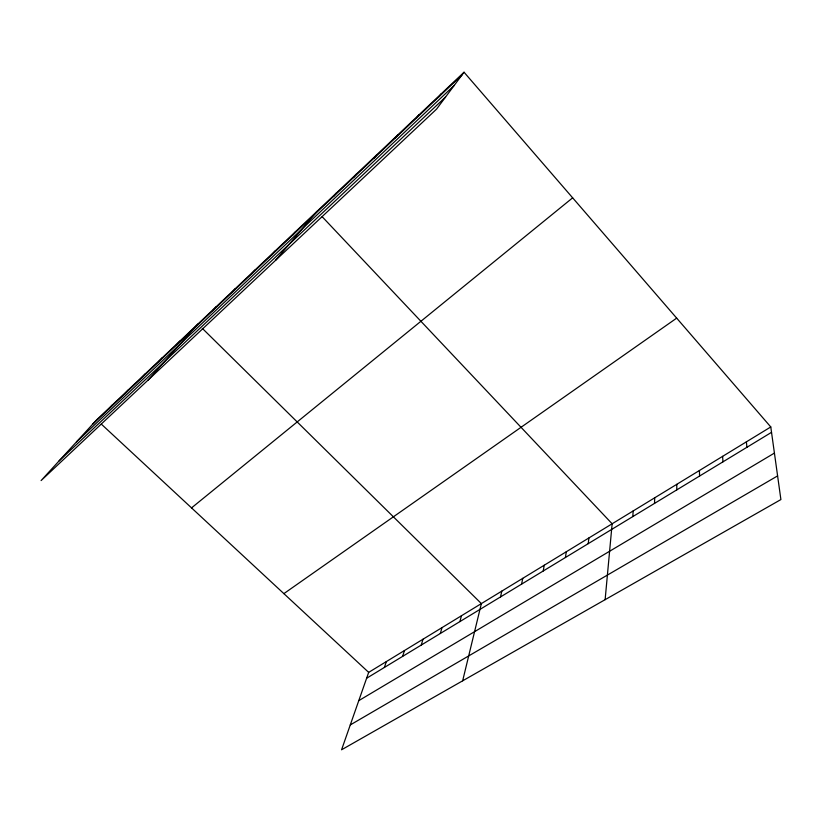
<?xml version="1.0" encoding="UTF-8"?>
<svg xmlns="http://www.w3.org/2000/svg" width="822" height="822" viewBox="0 0 822 822"><rect width="100%" height="100%" fill="white"/><g stroke="black" fill="none" stroke-linecap="round" stroke-linejoin="round"><path stroke-width="1.23" d="M676.773 489.891L676.804 484.312M654.518 503.403L654.723 497.783M632.806 516.586L633.176 510.935M605.126 599.67L612.143 523.778L322.173 216.72M588.213 543.671L588.912 537.958M565.433 557.511L566.286 551.768M543.229 570.982L544.236 565.228M521.6 584.123L522.751 578.339M500.516 596.926L501.8 591.121M462.652 680.822L481.373 603.595L202.335 328.389M459.909 621.586L461.44 615.76M440.345 633.474L441.989 627.628M421.244 645.064L423.001 639.218M402.605 656.388L404.465 650.531M384.398 667.443L386.361 661.576M770.779 426.957L368.677 672.375L341.572 749.777L780.9 499.56L770.779 426.957L464.04 72.223L96.677 419.816L41.1 480.572L436.574 109.11L464.04 72.223M439.071 96.636L441.27 93.77M416.764 117.731L419.128 114.72M395.063 138.25L397.591 135.096M373.969 158.204L376.64 154.926M353.429 177.624L356.245 174.213M333.444 196.52L336.393 193.006M275.627 260.276L317.056 211.295M292.56 235.195L295.756 231.444M271.743 254.871L275.072 251.029M251.522 273.993L254.964 270.048M231.876 292.581L235.421 288.543M212.764 310.654L216.412 306.524M147.857 380.298L197.917 324.022M176.083 345.332L179.915 341.058M158.482 361.988L162.386 357.632M141.333 378.202L145.319 373.784M124.636 393.995L128.694 389.525M108.36 409.387L112.48 404.856M92.496 424.388L462.026 74.925M76.477 441.907L454.237 85.385M59.03 460.978L445.606 96.975M191.536 507.893L572.657 197.825M283.867 593.638L676.681 318.135M366.622 678.242L771.529 432.341M358.772 700.652L774.416 453.086M350.264 724.942L777.602 475.897M101.301 424.101L368.677 672.375M746.386 441.846L746.931 447.281M722.61 456.354L722.949 461.841M699.419 470.503L699.573 476.041"/></g></svg>
